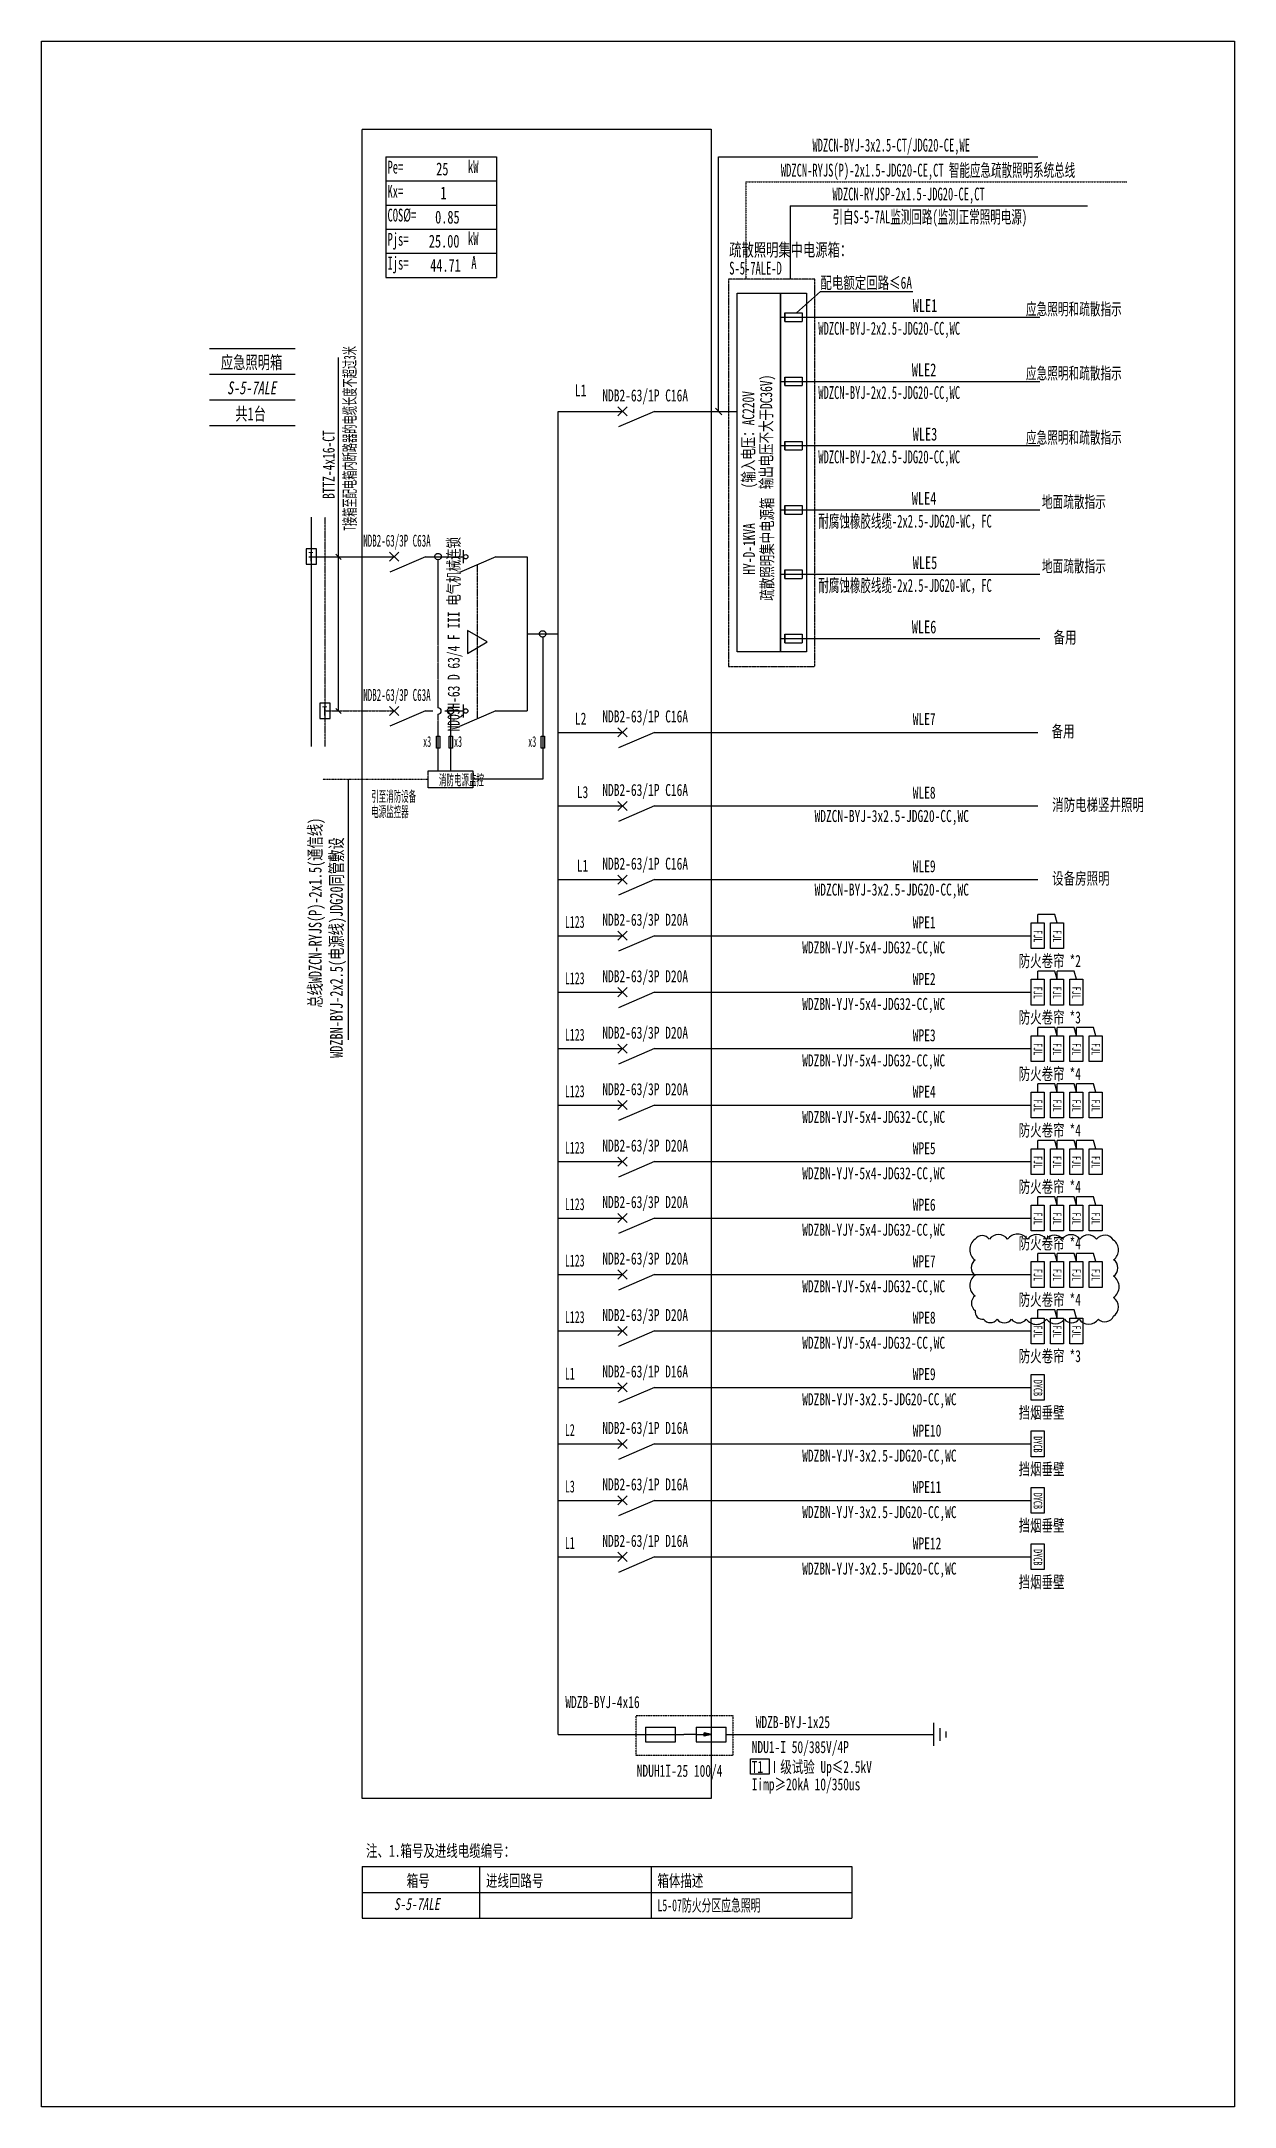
# Model space of a CAD drawing. Extents: x 246575 to 248102, y 295499 to 298143.
import ezdxf
from ezdxf.enums import TextEntityAlignment as Align

# ---------------------------------------------------------------- set-up
doc = ezdxf.new("R2010")
doc.units = 0
doc.header["$MEASUREMENT"] = 0
for name, pattern in [('_点划线L', [1.9, 1.5, -0.17, 0.06, -0.17]), ('_虚线S', [0.25, 0.125, -0.125]), ('DASH', [0.35, 0.25, -0.1]), ('DASHED', [0.75, 0.5, -0.25]), ('DASHED2', [0.375, 0.25, -0.125]), ('DIVIDE', [1.25, 0.5, -0.25, 0, -0.25, 0, -0.25])]:
    doc.linetypes.add(name, pattern=pattern)
for name, color, linetype in [('D_E_Eqpm(强电设备)', 100, 'Continuous'), ('D_E_Eqpm（强电设备）', 100, 'Continuous'), ('D_E_Text(强电文字)', 51, 'Continuous'), ('D_E_Text（强电文字）', 51, 'Continuous'), ('D_E_Wire(强电线缆)', 10, 'Continuous'), ('D_E_Wire（强电线缆）', 10, 'Continuous'), ('D_El_Wire（弱电线缆）', 10, 'Continuous'), ('D_T_TableDim（表格尺寸）', 255, 'Continuous'), ('DQ_Eqpm', 100, 'Continuous'), ('FL04GGFW_E72-配电箱系统图-塔楼部分$0$D_E_Eqpm（强电设备）', 100, 'Continuous'), ('FL09U293_E72-地下室配电箱系统图$0$D_E_Eqpm（强电设备）', 100, 'Continuous'), ('FL09U293_E72-地下室配电箱系统图$0$D_E_Text（强电文字）', 51, 'Continuous'), ('FL09U293_E72-地下室配电箱系统图$0$D_T_TableDim（表格尺寸）', 255, 'Continuous'), ('系统图', 220, 'Continuous')]:
    doc.layers.add(name, color=color, linetype=linetype)
doc.layers.add('E1-RevCloud', color=1, linetype='Continuous', plot=False)
doc.styles.add('FL09U293_E72-地下室配电箱系统图$0$FL04GGFW_E72-配电箱系统图-塔楼部分$0$电气', font='', dxfattribs={"width": 0.7})
doc.styles.add('FL09U293_E72-地下室配电箱系统图$0$FL04GGFW_E72-配电箱系统图-塔楼部分$0$电气箱', font='simhei.ttf', dxfattribs={"width": 0.8, "oblique": 10})
doc.styles.add('FL09U293_E72-地下室配电箱系统图$0$电气', font='', dxfattribs={"width": 0.7})
doc.styles.add('FL09U293_E72-地下室配电箱系统图$0$电气箱', font='simhei.ttf', dxfattribs={"width": 0.8, "oblique": 10})
doc.styles.add('HZ', font='', dxfattribs={"width": 0.7, "height": 400})
doc.styles.add('电气', font='', dxfattribs={"width": 0.7})
doc.styles.get('FL09U293_E72-地下室配电箱系统图$0$FL04GGFW_E72-配电箱系统图-塔楼部分$0$电气').set_extended_font_data('SimSun')
doc.styles.get('FL09U293_E72-地下室配电箱系统图$0$电气').set_extended_font_data('SimSun')
doc.styles.get('HZ').set_extended_font_data('SimSun')
doc.styles.get('电气').set_extended_font_data('SimSun')

msp = doc.modelspace()

# ---------------------------------------------------------------- linework, layer by layer
at = {"linetype": 'DASHED2'}
for p, q in [((247335.7, 295999.7, 0), (247459.7, 295999.7, 0)), ((247335.7, 295948.6, 0), (247335.7, 295999.7, 0)), ((247459.7, 295999.7, 0), (247459.7, 295948.6, 0)), ((247459.7, 295948.6, 0), (247335.7, 295948.6, 0))]:
    msp.add_line(p, q, dxfattribs=at)
at = {"layer": 'D_E_Eqpm(强电设备)'}
for p, q in [((247312.6, 297663.4, 0), (247324.2, 297675, 0)), ((247324.2, 297663.4, 0), (247312.6, 297675, 0)), ((247359.5, 297669.2, 0), (247313.1, 297649.3, 0)), ((247020.4, 297477.3, 0), (247032.1, 297489, 0)), ((247032.1, 297477.3, 0), (247020.4, 297489, 0)), ((247115.1, 297474.9, 0), (247115.1, 297491.4, 0)), ((247020.4, 297279.9, 0), (247032.1, 297291.5, 0)), ((247032.1, 297279.9, 0), (247020.4, 297291.5, 0)), ((247115.1, 297277.5, 0), (247115.1, 297293.9, 0)), ((247312.6, 297252.5, 0), (247324.2, 297264.1, 0)), ((247324.2, 297252.5, 0), (247312.6, 297264.1, 0)), ((247359.5, 297258.3, 0), (247313.1, 297238.4, 0)), ((247312.6, 297158.3, 0), (247324.2, 297169.9, 0)), ((247324.2, 297158.3, 0), (247312.6, 297169.9, 0)), ((247359.5, 297164.1, 0), (247313.1, 297144.2, 0)), ((247312.6, 297064.1, 0), (247324.2, 297075.7, 0)), ((247324.2, 297064.1, 0), (247312.6, 297075.7, 0)), ((247359.5, 297069.9, 0), (247313.1, 297050, 0)), ((247312.6, 296992.2, 0), (247324.2, 297003.8, 0)), ((247324.2, 296992.2, 0), (247312.6, 297003.8, 0)), ((247359.5, 296998, 0), (247313.1, 296978.1, 0)), ((247312.6, 296919.9, 0), (247324.2, 296931.6, 0)), ((247324.2, 296919.9, 0), (247312.6, 296931.6, 0)), ((247359.5, 296925.7, 0), (247313.1, 296905.8, 0)), ((247312.6, 296847.7, 0), (247324.2, 296859.3, 0)), ((247324.2, 296847.7, 0), (247312.6, 296859.3, 0)), ((247359.5, 296853.5, 0), (247313.1, 296833.6, 0)), ((247312.6, 296775.4, 0), (247324.2, 296787, 0)), ((247324.2, 296775.4, 0), (247312.6, 296787, 0)), ((247359.5, 296781.2, 0), (247313.1, 296761.3, 0)), ((247312.6, 296703.1, 0), (247324.2, 296714.7, 0)), ((247324.2, 296703.1, 0), (247312.6, 296714.7, 0)), ((247359.5, 296708.9, 0), (247313.1, 296689, 0)), ((247312.6, 296630.8, 0), (247324.2, 296642.5, 0)), ((247324.2, 296630.8, 0), (247312.6, 296642.5, 0)), ((247359.5, 296636.6, 0), (247313.1, 296616.7, 0)), ((247312.6, 296558.5, 0), (247324.2, 296570.2, 0)), ((247324.2, 296558.5, 0), (247312.6, 296570.2, 0)), ((247359.5, 296564.4, 0), (247313.1, 296544.4, 0)), ((247312.6, 296486.3, 0), (247324.2, 296497.9, 0)), ((247324.2, 296486.3, 0), (247312.6, 296497.9, 0)), ((247359.5, 296492.1, 0), (247313.1, 296472.2, 0)), ((247312.6, 296414, 0), (247324.2, 296425.6, 0)), ((247324.2, 296414, 0), (247312.6, 296425.6, 0)), ((247359.5, 296419.8, 0), (247313.1, 296399.9, 0)), ((247312.6, 296341.7, 0), (247324.2, 296353.3, 0)), ((247324.2, 296341.7, 0), (247312.6, 296353.3, 0)), ((247359.5, 296347.5, 0), (247313.1, 296327.6, 0)), ((247312.6, 296269.4, 0), (247324.2, 296281.1, 0)), ((247324.2, 296269.4, 0), (247312.6, 296281.1, 0)), ((247359.5, 296275.2, 0), (247313.1, 296255.3, 0)), ((247312.6, 296197.1, 0), (247324.2, 296208.8, 0)), ((247324.2, 296197.1, 0), (247312.6, 296208.8, 0)), ((247359.5, 296203, 0), (247313.1, 296183, 0)), ((247347.8, 295984.8, 0), (247386.4, 295984.8, 0)), ((247347.8, 295984.8, 0), (247347.8, 295966.2, 0)), ((247386.3, 295966.2, 0), (247386.3, 295984.8, 0)), ((247412.6, 295975.5, 0), (247397, 295975.5, 0)), ((247412.6, 295984.8, 0), (247451.2, 295984.8, 0)), ((247412.6, 295984.8, 0), (247412.6, 295966.2, 0)), ((247412.6, 295975.5, 0), (247432.6, 295975.5, 0)), ((247432.6, 295975.5, 0), (247422.9, 295977.5, 0)), ((247422.9, 295973.5, 0), (247422.9, 295977.5, 0)), ((247432.6, 295975.5, 0), (247422.9, 295973.5, 0)), ((247451.1, 295966.2, 0), (247451.1, 295984.8, 0)), ((247347.8, 295966.2, 0), (247386.3, 295966.2, 0)), ((247412.6, 295966.2, 0), (247451.1, 295966.2, 0))]:
    msp.add_line(p, q, dxfattribs=at)
for centre in [(247117.9, 297483.2, 0), (247117.9, 297285.7, 0)]:
    msp.add_circle(centre, 2.8, dxfattribs=at)
msp.add_solid([(247422.9, 295973.5, 0), (247432.6, 295975.5, 0), (247422.9, 295977.5, 0)], dxfattribs=at)
at = {"layer": 'D_E_Eqpm（强电设备）'}
for p, q in [((247465, 297361.4, 0), (247465, 297820.7, 0)), ((247465, 297820.7, 0), (247520.7, 297820.7, 0)), ((247520.7, 297820.7, 0), (247520.7, 297361.4, 0)), ((247156.2, 297483.2, 0), (247109.8, 297463.2, 0)), ((247145.5, 297374.1, 0), (247120.1, 297388.7, 0)), ((247120.1, 297388.7, 0), (247120.1, 297359.4, 0)), ((247120.1, 297359.4, 0), (247145.5, 297374.1, 0)), ((247520.7, 297361.4, 0), (247465, 297361.4, 0)), ((247156.2, 297285.7, 0), (247109.8, 297265.8, 0)), ((247866.1, 296981.6, 0), (247866.1, 297014.5, 0)), ((247866.1, 297014.5, 0), (247882.6, 297014.5, 0)), ((247882.6, 297014.5, 0), (247882.6, 296981.6, 0)), ((247882.6, 296981.6, 0), (247866.1, 296981.6, 0)), ((247866.1, 296909.3, 0), (247866.1, 296942.2, 0)), ((247866.1, 296942.2, 0), (247882.6, 296942.2, 0)), ((247882.6, 296942.2, 0), (247882.6, 296909.3, 0)), ((247890.8, 296909.3, 0), (247890.8, 296942.2, 0)), ((247890.8, 296942.2, 0), (247907.2, 296942.2, 0)), ((247907.2, 296942.2, 0), (247907.2, 296909.3, 0)), ((247882.6, 296909.3, 0), (247866.1, 296909.3, 0)), ((247907.2, 296909.3, 0), (247890.8, 296909.3, 0)), ((247866.1, 296837, 0), (247866.1, 296869.9, 0)), ((247866.1, 296869.9, 0), (247882.6, 296869.9, 0)), ((247882.6, 296869.9, 0), (247882.6, 296837, 0)), ((247890.8, 296837, 0), (247890.8, 296869.9, 0)), ((247890.8, 296869.9, 0), (247907.2, 296869.9, 0)), ((247907.2, 296869.9, 0), (247907.2, 296837, 0)), ((247915.5, 296837, 0), (247915.5, 296869.9, 0)), ((247915.5, 296869.9, 0), (247931.9, 296869.9, 0)), ((247931.9, 296869.9, 0), (247931.9, 296837, 0)), ((247882.6, 296837, 0), (247866.1, 296837, 0)), ((247907.2, 296837, 0), (247890.8, 296837, 0)), ((247931.9, 296837, 0), (247915.5, 296837, 0)), ((247866.1, 296764.7, 0), (247866.1, 296797.6, 0)), ((247866.1, 296797.6, 0), (247882.6, 296797.6, 0)), ((247882.6, 296797.6, 0), (247882.6, 296764.7, 0)), ((247890.8, 296764.7, 0), (247890.8, 296797.6, 0)), ((247890.8, 296797.6, 0), (247907.2, 296797.6, 0)), ((247907.2, 296797.6, 0), (247907.2, 296764.7, 0)), ((247915.5, 296764.7, 0), (247915.5, 296797.6, 0)), ((247915.5, 296797.6, 0), (247931.9, 296797.6, 0)), ((247931.9, 296797.6, 0), (247931.9, 296764.7, 0)), ((247882.6, 296764.7, 0), (247866.1, 296764.7, 0)), ((247907.2, 296764.7, 0), (247890.8, 296764.7, 0)), ((247931.9, 296764.7, 0), (247915.5, 296764.7, 0)), ((247866.1, 296692.5, 0), (247866.1, 296725.4, 0)), ((247866.1, 296725.4, 0), (247882.6, 296725.4, 0)), ((247882.6, 296725.4, 0), (247882.6, 296692.5, 0)), ((247890.8, 296692.5, 0), (247890.8, 296725.4, 0)), ((247890.8, 296725.4, 0), (247907.2, 296725.4, 0)), ((247907.2, 296725.4, 0), (247907.2, 296692.5, 0)), ((247915.5, 296692.5, 0), (247915.5, 296725.4, 0)), ((247915.5, 296725.4, 0), (247931.9, 296725.4, 0)), ((247931.9, 296725.4, 0), (247931.9, 296692.5, 0)), ((247882.6, 296692.5, 0), (247866.1, 296692.5, 0)), ((247907.2, 296692.5, 0), (247890.8, 296692.5, 0)), ((247931.9, 296692.5, 0), (247915.5, 296692.5, 0)), ((247866.1, 296620.2, 0), (247866.1, 296653.1, 0)), ((247866.1, 296653.1, 0), (247882.6, 296653.1, 0)), ((247882.6, 296653.1, 0), (247882.6, 296620.2, 0)), ((247890.8, 296620.2, 0), (247890.8, 296653.1, 0)), ((247890.8, 296653.1, 0), (247907.2, 296653.1, 0)), ((247907.2, 296653.1, 0), (247907.2, 296620.2, 0)), ((247915.5, 296620.2, 0), (247915.5, 296653.1, 0)), ((247915.5, 296653.1, 0), (247931.9, 296653.1, 0)), ((247931.9, 296653.1, 0), (247931.9, 296620.2, 0)), ((247882.6, 296620.2, 0), (247866.1, 296620.2, 0)), ((247907.2, 296620.2, 0), (247890.8, 296620.2, 0)), ((247931.9, 296620.2, 0), (247915.5, 296620.2, 0)), ((247866.1, 296547.9, 0), (247866.1, 296580.8, 0)), ((247866.1, 296580.8, 0), (247882.6, 296580.8, 0)), ((247882.6, 296580.8, 0), (247882.6, 296547.9, 0)), ((247890.8, 296547.9, 0), (247890.8, 296580.8, 0)), ((247890.8, 296580.8, 0), (247907.2, 296580.8, 0)), ((247907.2, 296580.8, 0), (247907.2, 296547.9, 0)), ((247915.5, 296547.9, 0), (247915.5, 296580.8, 0)), ((247915.5, 296580.8, 0), (247931.9, 296580.8, 0)), ((247931.9, 296580.8, 0), (247931.9, 296547.9, 0)), ((247882.6, 296547.9, 0), (247866.1, 296547.9, 0)), ((247907.2, 296547.9, 0), (247890.8, 296547.9, 0)), ((247931.9, 296547.9, 0), (247915.5, 296547.9, 0)), ((247866.1, 296475.6, 0), (247866.1, 296508.5, 0)), ((247866.1, 296508.5, 0), (247882.6, 296508.5, 0)), ((247882.6, 296508.5, 0), (247882.6, 296475.6, 0)), ((247890.8, 296475.6, 0), (247890.8, 296508.5, 0)), ((247890.8, 296508.5, 0), (247907.2, 296508.5, 0)), ((247907.2, 296508.5, 0), (247907.2, 296475.6, 0)), ((247882.6, 296475.6, 0), (247866.1, 296475.6, 0)), ((247907.2, 296475.6, 0), (247890.8, 296475.6, 0)), ((247841.4, 296403.3, 0), (247841.4, 296436.3, 0)), ((247841.4, 296436.3, 0), (247857.9, 296436.3, 0)), ((247857.9, 296436.3, 0), (247857.9, 296403.3, 0)), ((247857.9, 296403.3, 0), (247841.4, 296403.3, 0)), ((247841.4, 296331.1, 0), (247841.4, 296364, 0)), ((247841.4, 296364, 0), (247857.9, 296364, 0)), ((247857.9, 296364, 0), (247857.9, 296331.1, 0)), ((247857.9, 296331.1, 0), (247841.4, 296331.1, 0)), ((247841.4, 296258.8, 0), (247841.4, 296291.7, 0)), ((247841.4, 296291.7, 0), (247857.9, 296291.7, 0)), ((247857.9, 296291.7, 0), (247857.9, 296258.8, 0)), ((247857.9, 296258.8, 0), (247841.4, 296258.8, 0)), ((247841.4, 296186.5, 0), (247841.4, 296219.4, 0)), ((247841.4, 296219.4, 0), (247857.9, 296219.4, 0)), ((247857.9, 296219.4, 0), (247857.9, 296186.5, 0)), ((247857.9, 296186.5, 0), (247841.4, 296186.5, 0))]:
    msp.add_line(p, q, dxfattribs=at)
at = {"layer": 'D_E_Eqpm（强电设备）', "linetype": 'DASH'}
msp.add_line((247133, 297275.7, 0), (247133, 297473.2, 0), dxfattribs=at)
at = {"layer": 'D_E_Eqpm（强电设备）', "elevation": 0}
for points in [[(247857.9, 297014.5), (247857.9, 296981.6), (247841.4, 296981.6), (247841.4, 297014.5)], [(247857.9, 296942.2), (247857.9, 296909.3), (247841.4, 296909.3), (247841.4, 296942.2)], [(247857.9, 296869.9), (247857.9, 296837), (247841.4, 296837), (247841.4, 296869.9)], [(247857.9, 296797.6), (247857.9, 296764.7), (247841.4, 296764.7), (247841.4, 296797.6)], [(247857.9, 296725.4), (247857.9, 296692.5), (247841.4, 296692.5), (247841.4, 296725.4)], [(247857.9, 296653.1), (247857.9, 296620.2), (247841.4, 296620.2), (247841.4, 296653.1)], [(247857.9, 296580.8), (247857.9, 296547.9), (247841.4, 296547.9), (247841.4, 296580.8)], [(247857.9, 296508.5), (247857.9, 296475.6), (247841.4, 296475.6), (247841.4, 296508.5)]]:
    msp.add_lwpolyline(points, close=True, dxfattribs=at)
at = {"layer": 'D_E_Text(强电文字)', "color": 51}
for p, q in [((246955.3, 297285.7, 0), (246955.3, 297738.3, 0)), ((246951.8, 297486.6, 0), (246958.7, 297479.7, 0)), ((246951.8, 297289.1, 0), (246958.7, 297282.3, 0)), ((246967.7, 297198.3, 0), (246967.7, 296864.7, 0))]:
    msp.add_line(p, q, dxfattribs=at)
at = {"layer": 'D_E_Text（强电文字）'}
for p, q in [((247015.7, 297995.1, 0), (247157.2, 297995.1, 0)), ((247015.7, 297995.1, 0), (247015.7, 297840.8, 0)), ((247157.2, 297995.1, 0), (247157.2, 297840.8, 0)), ((247441.4, 297995.1, 0), (247849.9, 297995.1, 0)), ((247441.4, 297669.2, 0), (247441.4, 297995.1, 0)), ((247015.7, 297964.2, 0), (247157.2, 297964.2, 0)), ((247015.7, 297933.4, 0), (247157.2, 297933.4, 0)), ((247015.7, 297902.5, 0), (247157.2, 297902.5, 0)), ((247015.7, 297871.7, 0), (247157.2, 297871.7, 0)), ((247015.7, 297840.8, 0), (247157.2, 297840.8, 0)), ((247540.8, 297795.4, 0), (247571.9, 297822.6, 0)), ((247571.9, 297822.6, 0), (247689.8, 297822.6, 0)), ((247437.2, 297673.4, 0), (247445.6, 297665, 0)), ((247482.1, 295944.3, 0), (247505.9, 295944.3, 0)), ((247482.1, 295924.7, 0), (247482.1, 295944.3, 0)), ((247505.9, 295944.3, 0), (247505.9, 295924.7, 0)), ((247505.9, 295924.7, 0), (247482.1, 295924.7, 0))]:
    msp.add_line(p, q, dxfattribs=at)
at = {"layer": 'D_E_Wire(强电线缆)'}
for p, q in [((246920.4, 297240.4, 0), (246920.4, 297533.9, 0)), ((246917.3, 297483.2, 0), (247026.2, 297483.2, 0)), ((247066.5, 297483.2, 0), (247115.1, 297483.2, 0)), ((247156.2, 297483.2, 0), (247196.4, 297483.2, 0)), ((247066.5, 297285.7, 0), (247075.8, 297285.7, 0)), ((247091, 297285.7, 0), (247115.1, 297285.7, 0)), ((247156.2, 297285.7, 0), (247196.4, 297285.7, 0))]:
    msp.add_line(p, q, dxfattribs=at)
at = {"layer": 'D_E_Wire(强电线缆)', "linetype": 'DASH'}
for p, q in [((246938, 297240.4, 0), (246938, 297533.9, 0)), ((246938, 297285.7, 0), (247026.2, 297285.7, 0))]:
    msp.add_line(p, q, dxfattribs=at)
at = {"layer": 'D_E_Wire（强电线缆）', "color": 10}
for p, q in [((247532.9, 297932.4, 0), (247532.9, 297838.6, 0)), ((247532.9, 297932.4, 0), (247913.2, 297932.4, 0)), ((247520.7, 297789.9, 0), (247852.2, 297789.9, 0)), ((247520.7, 297707.7, 0), (247852.2, 297707.7, 0)), ((247520.7, 297625.4, 0), (247852.2, 297625.4, 0)), ((247520.7, 297543.1, 0), (247852.2, 297543.1, 0)), ((247520.7, 297460.8, 0), (247852.2, 297460.8, 0)), ((247520.7, 297378.5, 0), (247852.2, 297378.5, 0))]:
    msp.add_line(p, q, dxfattribs=at)
at = {"layer": 'D_E_Wire（强电线缆）'}
for p, q in [((247236.1, 295975.5, 0), (247236.1, 297669.2, 0)), ((247236.1, 297669.2, 0), (247318.4, 297669.2, 0)), ((247359.5, 297669.2, 0), (247465, 297669.2, 0)), ((247196.4, 297483.2, 0), (247196.4, 297285.7, 0)), ((247196.4, 297384.4, 0), (247236.1, 297384.4, 0)), ((247216.3, 297380.3, 0), (247216.3, 297198.3, 0)), ((247098.4, 297281.6, 0), (247098.4, 297209.3, 0)), ((247080.3, 297253.4, 0), (247084.7, 297253.4, 0)), ((247080.3, 297238.2, 0), (247080.3, 297253.4, 0)), ((247084.7, 297253.4, 0), (247084.7, 297238.2, 0)), ((247096.6, 297253.4, 0), (247100.9, 297253.4, 0)), ((247096.6, 297238.2, 0), (247096.6, 297253.4, 0)), ((247100.9, 297253.4, 0), (247100.9, 297238.2, 0)), ((247214.2, 297253.4, 0), (247218.6, 297253.4, 0)), ((247214.2, 297238.2, 0), (247214.2, 297253.4, 0)), ((247218.6, 297253.4, 0), (247218.6, 297238.2, 0)), ((247236.1, 297258.3, 0), (247318.4, 297258.3, 0)), ((247359.5, 297258.3, 0), (247849.9, 297258.3, 0)), ((247084.7, 297238.2, 0), (247080.3, 297238.2, 0)), ((247100.9, 297238.2, 0), (247096.6, 297238.2, 0)), ((247218.6, 297238.2, 0), (247214.2, 297238.2, 0)), ((247236.1, 297164.1, 0), (247318.4, 297164.1, 0)), ((247359.5, 297164.1, 0), (247849.9, 297164.1, 0)), ((247236.1, 297069.9, 0), (247318.4, 297069.9, 0)), ((247359.5, 297069.9, 0), (247849.9, 297069.9, 0)), ((247871.5, 297025.1, 0), (247849.6, 297025.1, 0)), ((247849.6, 297014.5, 0), (247849.6, 297025.1, 0)), ((247874.3, 297014.5, 0), (247871.5, 297025.1, 0)), ((247236.1, 296998, 0), (247318.4, 296998, 0)), ((247359.5, 296998, 0), (247841.4, 296998, 0)), ((247871.5, 296952.8, 0), (247849.6, 296952.8, 0)), ((247849.6, 296942.2, 0), (247849.6, 296952.8, 0)), ((247874.3, 296942.2, 0), (247871.5, 296952.8, 0)), ((247896.2, 296952.8, 0), (247874.3, 296952.8, 0)), ((247874.3, 296942.2, 0), (247874.3, 296952.8, 0)), ((247899, 296942.2, 0), (247896.2, 296952.8, 0)), ((247236.1, 296925.7, 0), (247318.4, 296925.7, 0)), ((247359.5, 296925.7, 0), (247841.4, 296925.7, 0)), ((247871.5, 296880.5, 0), (247849.6, 296880.5, 0)), ((247849.6, 296869.9, 0), (247849.6, 296880.5, 0)), ((247874.3, 296869.9, 0), (247871.5, 296880.5, 0)), ((247896.2, 296880.5, 0), (247874.3, 296880.5, 0)), ((247874.3, 296869.9, 0), (247874.3, 296880.5, 0)), ((247899, 296869.9, 0), (247896.2, 296880.5, 0)), ((247920.9, 296880.5, 0), (247899, 296880.5, 0)), ((247899, 296869.9, 0), (247899, 296880.5, 0)), ((247923.7, 296869.9, 0), (247920.9, 296880.5, 0)), ((247236.1, 296853.5, 0), (247318.4, 296853.5, 0)), ((247359.5, 296853.5, 0), (247841.4, 296853.5, 0)), ((247871.5, 296808.2, 0), (247849.6, 296808.2, 0)), ((247849.6, 296797.6, 0), (247849.6, 296808.2, 0)), ((247874.3, 296797.6, 0), (247871.5, 296808.2, 0)), ((247896.2, 296808.2, 0), (247874.3, 296808.2, 0)), ((247874.3, 296797.6, 0), (247874.3, 296808.2, 0)), ((247899, 296797.6, 0), (247896.2, 296808.2, 0)), ((247920.9, 296808.2, 0), (247899, 296808.2, 0)), ((247899, 296797.6, 0), (247899, 296808.2, 0)), ((247923.7, 296797.6, 0), (247920.9, 296808.2, 0)), ((247236.1, 296781.2, 0), (247318.4, 296781.2, 0)), ((247359.5, 296781.2, 0), (247841.4, 296781.2, 0)), ((247871.5, 296736, 0), (247849.6, 296736, 0)), ((247849.6, 296725.4, 0), (247849.6, 296736, 0)), ((247874.3, 296725.4, 0), (247871.5, 296736, 0)), ((247896.2, 296736, 0), (247874.3, 296736, 0)), ((247874.3, 296725.4, 0), (247874.3, 296736, 0)), ((247899, 296725.4, 0), (247896.2, 296736, 0)), ((247920.9, 296736, 0), (247899, 296736, 0)), ((247899, 296725.4, 0), (247899, 296736, 0)), ((247923.7, 296725.4, 0), (247920.9, 296736, 0)), ((247236.1, 296708.9, 0), (247318.4, 296708.9, 0)), ((247359.5, 296708.9, 0), (247841.4, 296708.9, 0)), ((247871.5, 296663.7, 0), (247849.6, 296663.7, 0)), ((247849.6, 296653.1, 0), (247849.6, 296663.7, 0)), ((247874.3, 296653.1, 0), (247871.5, 296663.7, 0)), ((247896.2, 296663.7, 0), (247874.3, 296663.7, 0)), ((247874.3, 296653.1, 0), (247874.3, 296663.7, 0)), ((247899, 296653.1, 0), (247896.2, 296663.7, 0)), ((247920.9, 296663.7, 0), (247899, 296663.7, 0)), ((247899, 296653.1, 0), (247899, 296663.7, 0)), ((247923.7, 296653.1, 0), (247920.9, 296663.7, 0)), ((247236.1, 296636.6, 0), (247318.4, 296636.6, 0)), ((247359.5, 296636.6, 0), (247841.4, 296636.6, 0)), ((247871.5, 296591.4, 0), (247849.6, 296591.4, 0)), ((247849.6, 296580.8, 0), (247849.6, 296591.4, 0)), ((247874.3, 296580.8, 0), (247871.5, 296591.4, 0)), ((247896.2, 296591.4, 0), (247874.3, 296591.4, 0)), ((247874.3, 296580.8, 0), (247874.3, 296591.4, 0)), ((247899, 296580.8, 0), (247896.2, 296591.4, 0)), ((247920.9, 296591.4, 0), (247899, 296591.4, 0)), ((247899, 296580.8, 0), (247899, 296591.4, 0)), ((247923.7, 296580.8, 0), (247920.9, 296591.4, 0)), ((247236.1, 296564.4, 0), (247318.4, 296564.4, 0)), ((247359.5, 296564.4, 0), (247841.4, 296564.4, 0)), ((247871.5, 296519.1, 0), (247849.6, 296519.1, 0)), ((247849.6, 296508.5, 0), (247849.6, 296519.1, 0)), ((247874.3, 296508.5, 0), (247871.5, 296519.1, 0)), ((247896.2, 296519.1, 0), (247874.3, 296519.1, 0)), ((247874.3, 296508.5, 0), (247874.3, 296519.1, 0)), ((247899, 296508.5, 0), (247896.2, 296519.1, 0)), ((247236.1, 296492.1, 0), (247318.4, 296492.1, 0)), ((247359.5, 296492.1, 0), (247841.4, 296492.1, 0)), ((247236.1, 296419.8, 0), (247318.4, 296419.8, 0)), ((247359.5, 296419.8, 0), (247841.4, 296419.8, 0)), ((247236.1, 296347.5, 0), (247318.4, 296347.5, 0)), ((247359.5, 296347.5, 0), (247841.4, 296347.5, 0)), ((247236.1, 296275.2, 0), (247318.4, 296275.2, 0)), ((247359.5, 296275.2, 0), (247841.4, 296275.2, 0)), ((247236.1, 296203, 0), (247318.4, 296203, 0)), ((247359.5, 296203, 0), (247841.4, 296203, 0)), ((247236.1, 295975.5, 0), (247397, 295975.5, 0)), ((247451.1, 295975.5, 0), (247716.7, 295975.5, 0)), ((247716.7, 295960.9, 0), (247716.7, 295990.2, 0)), ((247724.6, 295967.5, 0), (247724.6, 295983.5, 0)), ((247732.6, 295971.5, 0), (247732.6, 295979.5, 0))]:
    msp.add_line(p, q, dxfattribs=at)
at = {"layer": 'D_E_Wire（强电线缆）', "linetype": '_点划线L'}
for p, q in [((247082.5, 297289.8, 0), (247082.5, 297479.3, 0)), ((247082.5, 297209.3, 0), (247082.5, 297281.6, 0)), ((247070, 297209.3, 0), (247126.9, 297209.3, 0)), ((247070, 297187.4, 0), (247070, 297209.3, 0)), ((247126.9, 297187.4, 0), (247070, 297187.4, 0)), ((247126.9, 297209.3, 0), (247126.9, 297187.4, 0)), ((247216.3, 297198.3, 0), (247126.9, 297198.3, 0))]:
    msp.add_line(p, q, dxfattribs=at)
at = {"layer": 'D_E_Wire（强电线缆）', "linetype": '_虚线S'}
msp.add_line((246934.9, 297198.3, 0), (247070, 297198.3, 0), dxfattribs=at)
at = {"layer": 'D_E_Wire（强电线缆）', "linetype": '_点划线L'}
for centre in [(247082.5, 297483.4, 0), (247216.3, 297384.4, 0), (247098.4, 297285.7, 0)]:
    msp.add_circle(centre, 4.11, dxfattribs=at)
at = {"layer": 'D_E_Wire（强电线缆）'}
msp.add_arc((247082.5, 297285.7, 0), 4.11, 270, 90, dxfattribs=at)
at = {"layer": 'D_El_Wire（弱电线缆）', "color": 200, "linetype": 'DIVIDE'}
for q in [(247963.6, 297962.9, 0), (247476, 297838.6, 0)]:
    msp.add_line((247476, 297962.9, 0), q, dxfattribs=at)
at = {"layer": 'D_T_TableDim（表格尺寸）', "linetype": 'DASHED'}
for p, q in [((246985.2, 295893.6, 0), (246985.2, 298030.5, 0)), ((246985.2, 298030.5, 0), (247431.9, 298030.5, 0)), ((247431.9, 298030.5, 0), (247431.9, 295893.6, 0)), ((247431.9, 295893.6, 0), (246985.2, 295893.6, 0))]:
    msp.add_line(p, q, dxfattribs=at)
at = {"layer": 'D_T_TableDim（表格尺寸）', "linetype": 'DASH'}
for p, q in [((247564.6, 297838.6, 0), (247454, 297838.6, 0)), ((247454, 297838.6, 0), (247454, 297342.6, 0)), ((247564.6, 297342.6, 0), (247564.6, 297838.6, 0)), ((247454, 297342.6, 0), (247564.6, 297342.6, 0))]:
    msp.add_line(p, q, dxfattribs=at)
at = {"layer": 'DQ_Eqpm'}
for p, q in [((246927, 297493.2, 0), (246913.9, 297493.2, 0)), ((246913.9, 297493.2, 0), (246913.9, 297473.5, 0)), ((246927, 297473.5, 0), (246927, 297493.2, 0)), ((246913.9, 297473.5, 0), (246927, 297473.5, 0)), ((246944.6, 297295.8, 0), (246931.4, 297295.8, 0)), ((246931.4, 297295.8, 0), (246931.4, 297276, 0)), ((246944.6, 297276, 0), (246944.6, 297295.8, 0)), ((246931.4, 297276, 0), (246944.6, 297276, 0))]:
    msp.add_line(p, q, dxfattribs=at)
at = {"layer": 'E1-RevCloud'}
for centre, radius, start, end in [((247778.9, 296596.1, 0), 16.3, 125, 235), ((247778.6, 296603.1, 0), 11, 35, 145), ((247799.4, 296601.2, 0), 14.3, 35, 145), ((247823.8, 296600.5, 0), 15.5, 35, 145), ((247848.5, 296601, 0), 14.6, 35, 145), ((247870.7, 296602.2, 0), 12.5, 35, 145), ((247892.2, 296601.6, 0), 13.7, 35, 145), ((247914.1, 296601.9, 0), 13, 35, 145), ((247935.3, 296601.3, 0), 13.3, 32.3331, 142.3331), ((247937.8, 296595.8, 0), 15.3, 305, 55), ((247776.4, 296573, 0), 11.9, 125, 235), ((247939.2, 296572.7, 0), 12.9, 305, 55), ((247778.8, 296550.2, 0), 16.1, 125, 235), ((247937, 296548.5, 0), 16.7, 305, 55), ((247776.1, 296527.6, 0), 11.4, 125, 235), ((247938.2, 296522.9, 0), 14.6, 305, 55), ((247778.8, 296516.5, 0), 9.44, 169.4068, 279.4068), ((247789, 296513.2, 0), 10.5, 215, 325), ((247806.8, 296513.7, 0), 11.3, 215, 325), ((247825.4, 296513.8, 0), 11.5, 215, 325), ((247847.9, 296516.4, 0), 15.9, 215, 325), ((247872.4, 296515.2, 0), 14, 215, 325), ((247893.1, 296513.7, 0), 11.3, 215, 325), ((247914.8, 296515.9, 0), 15.1, 215, 325), ((247935.5, 296515.9, 0), 12.1, 226.0411, 336.0411)]:
    msp.add_arc(centre, radius, start, end, dxfattribs=at)
at = {"layer": 'FL04GGFW_E72-配电箱系统图-塔楼部分$0$D_E_Eqpm（强电设备）'}
for p, q in [((247520.7, 297361.4, 0), (247520.7, 297820.7, 0)), ((247520.7, 297820.7, 0), (247553.6, 297820.7, 0)), ((247553.6, 297820.7, 0), (247553.6, 297361.4, 0)), ((247526.2, 297795.4, 0), (247548.2, 297795.4, 0)), ((247526.2, 297795.4, 0), (247526.2, 297795.4, 0)), ((247526.2, 297795.4, 0), (247526.2, 297784.5, 0)), ((247526.2, 297784.5, 0), (247526.2, 297795.4, 0)), ((247548.2, 297795.4, 0), (247548.2, 297784.5, 0)), ((247526.2, 297784.5, 0), (247548.2, 297784.5, 0)), ((247526.2, 297784.5, 0), (247526.2, 297784.5, 0)), ((247526.2, 297713.1, 0), (247548.2, 297713.1, 0)), ((247526.2, 297713.1, 0), (247526.2, 297713.1, 0)), ((247526.2, 297713.1, 0), (247526.2, 297702.2, 0)), ((247526.2, 297702.2, 0), (247526.2, 297713.1, 0)), ((247526.2, 297702.2, 0), (247548.2, 297702.2, 0)), ((247526.2, 297702.2, 0), (247526.2, 297702.2, 0)), ((247548.2, 297713.1, 0), (247548.2, 297702.2, 0)), ((247526.2, 297630.9, 0), (247548.2, 297630.9, 0)), ((247526.2, 297630.9, 0), (247526.2, 297630.9, 0)), ((247526.2, 297630.9, 0), (247526.2, 297619.9, 0)), ((247526.2, 297619.9, 0), (247526.2, 297630.9, 0)), ((247526.2, 297619.9, 0), (247548.2, 297619.9, 0)), ((247526.2, 297619.9, 0), (247526.2, 297619.9, 0)), ((247548.2, 297630.9, 0), (247548.2, 297619.9, 0)), ((247526.2, 297548.6, 0), (247548.2, 297548.6, 0)), ((247526.2, 297548.6, 0), (247526.2, 297548.6, 0)), ((247526.2, 297548.6, 0), (247526.2, 297537.6, 0)), ((247526.2, 297537.6, 0), (247526.2, 297548.6, 0)), ((247526.2, 297537.6, 0), (247548.2, 297537.6, 0)), ((247526.2, 297537.6, 0), (247526.2, 297537.6, 0)), ((247548.2, 297548.6, 0), (247548.2, 297537.6, 0)), ((247526.2, 297466.3, 0), (247548.2, 297466.3, 0)), ((247526.2, 297466.3, 0), (247526.2, 297466.3, 0)), ((247526.2, 297466.3, 0), (247526.2, 297455.3, 0)), ((247526.2, 297455.3, 0), (247526.2, 297466.3, 0)), ((247526.2, 297455.3, 0), (247548.2, 297455.3, 0)), ((247526.2, 297455.3, 0), (247526.2, 297455.3, 0)), ((247548.2, 297466.3, 0), (247548.2, 297455.3, 0)), ((247526.2, 297384, 0), (247548.2, 297384, 0)), ((247526.2, 297384, 0), (247526.2, 297384, 0)), ((247526.2, 297384, 0), (247526.2, 297373.1, 0)), ((247526.2, 297373.1, 0), (247526.2, 297384, 0)), ((247526.2, 297373.1, 0), (247548.2, 297373.1, 0)), ((247526.2, 297373.1, 0), (247526.2, 297373.1, 0)), ((247548.2, 297384, 0), (247548.2, 297373.1, 0)), ((247553.6, 297361.4, 0), (247520.7, 297361.4, 0))]:
    msp.add_line(p, q, dxfattribs=at)
at = {"layer": 'FL09U293_E72-地下室配电箱系统图$0$D_E_Eqpm（强电设备）'}
for p, q in [((247066.5, 297483.2, 0), (247020.9, 297463.6, 0)), ((247066.5, 297285.7, 0), (247020.9, 297266.1, 0))]:
    msp.add_line(p, q, dxfattribs=at)
at = {"layer": 'FL09U293_E72-地下室配电箱系统图$0$D_T_TableDim（表格尺寸）'}
for p, q in [((246790.1, 297749.9, 0), (246899.8, 297749.9, 0)), ((246790.1, 297717, 0), (246899.8, 297717, 0)), ((246790.1, 297684.1, 0), (246899.8, 297684.1, 0)), ((246790.1, 297651.2, 0), (246899.8, 297651.2, 0))]:
    msp.add_line(p, q, dxfattribs=at)
at = {"layer": 'FL09U293_E72-地下室配电箱系统图$0$D_T_TableDim（表格尺寸）', "ltscale": 3.5}
for p, q in [((246985.3, 295806.3, 0), (247611.9, 295806.3, 0)), ((246985.3, 295806.3, 0), (246985.3, 295740.5, 0)), ((247135.5, 295806.3, 0), (247135.5, 295740.5, 0)), ((247355.2, 295806.3, 0), (247355.2, 295740.5, 0)), ((247611.9, 295806.3, 0), (247611.9, 295740.5, 0)), ((246985.3, 295773.4, 0), (247611.9, 295773.4, 0)), ((246985.3, 295773.4, 0), (247611.9, 295773.4, 0)), ((246985.3, 295740.5, 0), (247611.9, 295740.5, 0))]:
    msp.add_line(p, q, dxfattribs=at)
at = {"layer": '系统图', "ltscale": 9973.992009}
msp.add_lwpolyline([(246575, 298143), (248101.5, 298143), (248101.5, 295499), (246575, 295499)], close=True, dxfattribs=at)

# ---------------------------------------------------------------- texts
at = {"layer": 'D_E_Eqpm（强电设备）', "color": 51, "style": '电气', "width": 0.7}
for s, p in [('FJL', (247849.8, 296997.3, 0)), ('FJL', (247874.4, 296997.3, 0)), ('FJL', (247849.8, 296925, 0)), ('FJL', (247874.4, 296925, 0)), ('FJL', (247899.1, 296925, 0)), ('FJL', (247849.8, 296852.8, 0)), ('FJL', (247874.4, 296852.8, 0)), ('FJL', (247899.1, 296852.8, 0)), ('FJL', (247923.8, 296852.8, 0)), ('FJL', (247849.8, 296780.5, 0)), ('FJL', (247874.4, 296780.5, 0)), ('FJL', (247899.1, 296780.5, 0)), ('FJL', (247923.8, 296780.5, 0)), ('FJL', (247849.8, 296708.2, 0)), ('FJL', (247874.4, 296708.2, 0)), ('FJL', (247899.1, 296708.2, 0)), ('FJL', (247923.8, 296708.2, 0)), ('FJL', (247849.8, 296635.9, 0)), ('FJL', (247874.4, 296635.9, 0)), ('FJL', (247899.1, 296635.9, 0)), ('FJL', (247923.8, 296635.9, 0)), ('FJL', (247849.8, 296563.7, 0)), ('FJL', (247874.4, 296563.7, 0)), ('FJL', (247899.1, 296563.7, 0)), ('FJL', (247923.8, 296563.7, 0)), ('FJL', (247849.8, 296491.4, 0)), ('FJL', (247874.4, 296491.4, 0)), ('FJL', (247899.1, 296491.4, 0)), ('DYCB', (247849.8, 296419.1, 0)), ('DYCB', (247849.8, 296346.8, 0)), ('DYCB', (247849.8, 296274.5, 0)), ('DYCB', (247849.8, 296202.3, 0))]:
    msp.add_text(s, height=10.97, rotation=270, dxfattribs=at).set_placement(p, align=Align.MIDDLE)
at = {"layer": 'D_E_Text(强电文字)', "color": 51, "style": '电气'}
for s, height, width, p in [('疏散照明集中电源箱：', 16.46, 0.7, (247455, 297867.8, 0)), ('L1', 15.36, 0.7, (247257.6, 297688.5, 0)), ('NDB2-63/1P C16A', 15.359, 0.7, (247292.6, 297682, 0)), ('备用', 15.36, 0.7, (247869.8, 297372.3, 0)), ('L2', 15.36, 0.7, (247257.6, 297268.3, 0)), ('NDB2-63/1P C16A', 15.359, 0.7, (247292.6, 297271.1, 0)), ('WLE7', 15.36, 0.7, (247689.7, 297267.8, 0)), ('备用', 15.36, 0.7, (247867.4, 297252.1, 0)), ('L3', 15.36, 0.7, (247260, 297174.2, 0)), ('NDB2-63/1P C16A', 15.359, 0.7, (247292.6, 297176.9, 0)), ('WLE8', 15.36, 0.7, (247689.7, 297173.5, 0)), ('WDZCN-BYJ-3x2.5-JDG20-CC,WC ', 15.359, 0.7, (247564.1, 297143.6, 0)), ('消防电梯竖井照明', 15.36, 0.7, (247868.1, 297157.9, 0)), ('L1', 15.36, 0.7, (247260, 297080, 0)), ('NDB2-63/1P C16A', 15.359, 0.7, (247292.6, 297082.6, 0)), ('WLE9', 15.36, 0.7, (247689.7, 297079.3, 0)), ('设备房照明', 15.36, 0.7, (247868.1, 297063.7, 0)), ('WDZCN-BYJ-3x2.5-JDG20-CC,WC ', 15.359, 0.7, (247564.1, 297049.4, 0)), ('NDB2-63/3P D20A', 15.359, 0.7, (247292.6, 297010.8, 0)), ('L123', 15.36, 0.6, (247244.8, 297008.1, 0)), ('WPE1', 15.36, 0.7, (247689.7, 297007.4, 0)), ('WDZBN-YJY-5x4-JDG32-CC,WC ', 15.359, 0.7, (247548.3, 296975.3, 0)), ('防火卷帘', 15.36, 0.7, (247825.2, 296958.1, 0)), ('*2', 15.36, 0.7, (247890.2, 296958.1, 0)), ('L123', 15.36, 0.6, (247244.8, 296935.9, 0)), ('NDB2-63/3P D20A', 15.359, 0.7, (247292.6, 296938.5, 0)), ('WPE2', 15.36, 0.7, (247689.7, 296935.1, 0)), ('WDZBN-YJY-5x4-JDG32-CC,WC ', 15.359, 0.7, (247548.3, 296903, 0)), ('防火卷帘', 15.36, 0.7, (247825.2, 296885.8, 0)), ('*3', 15.36, 0.7, (247890.2, 296885.8, 0)), ('L123', 15.36, 0.6, (247244.8, 296863.6, 0)), ('NDB2-63/3P D20A', 15.359, 0.7, (247292.6, 296866.2, 0)), ('WPE3', 15.36, 0.7, (247689.7, 296862.9, 0)), ('WDZBN-YJY-5x4-JDG32-CC,WC ', 15.359, 0.7, (247548.3, 296830.7, 0)), ('防火卷帘', 15.36, 0.7, (247825.2, 296813.5, 0)), ('*4', 15.36, 0.7, (247890.2, 296813.5, 0)), ('L123', 15.36, 0.6, (247244.8, 296791.3, 0)), ('NDB2-63/3P D20A', 15.359, 0.7, (247292.6, 296793.9, 0)), ('WPE4', 15.36, 0.7, (247689.7, 296790.6, 0)), ('WDZBN-YJY-5x4-JDG32-CC,WC ', 15.359, 0.7, (247548.3, 296758.4, 0)), ('NDB2-63/3P D20A', 15.359, 0.7, (247292.6, 296721.7, 0)), ('防火卷帘', 15.36, 0.7, (247825.2, 296741.3, 0)), ('*4', 15.36, 0.7, (247890.2, 296741.3, 0)), ('L123', 15.36, 0.6, (247244.8, 296719, 0)), ('WPE5', 15.36, 0.7, (247689.7, 296718.3, 0)), ('WDZBN-YJY-5x4-JDG32-CC,WC ', 15.359, 0.7, (247548.3, 296686.2, 0)), ('防火卷帘', 15.36, 0.7, (247825.2, 296669, 0)), ('*4', 15.36, 0.7, (247890.2, 296669, 0)), ('L123', 15.36, 0.6, (247244.8, 296646.7, 0)), ('NDB2-63/3P D20A', 15.359, 0.7, (247292.6, 296649.4, 0)), ('WPE6', 15.36, 0.7, (247689.7, 296646, 0)), ('WDZBN-YJY-5x4-JDG32-CC,WC ', 15.359, 0.7, (247548.3, 296613.9, 0)), ('防火卷帘', 15.36, 0.7, (247825.2, 296596.7, 0)), ('*4', 15.36, 0.7, (247890.2, 296596.7, 0)), ('L123', 15.36, 0.6, (247244.8, 296574.5, 0)), ('NDB2-63/3P D20A', 15.359, 0.7, (247292.6, 296577.1, 0)), ('WPE7', 15.36, 0.7, (247689.7, 296573.7, 0)), ('WDZBN-YJY-5x4-JDG32-CC,WC ', 15.359, 0.7, (247548.3, 296541.6, 0)), ('防火卷帘', 15.36, 0.7, (247825.2, 296524.4, 0)), ('*4', 15.36, 0.7, (247890.2, 296524.4, 0)), ('L123', 15.36, 0.6, (247244.8, 296502.2, 0)), ('NDB2-63/3P D20A', 15.359, 0.7, (247292.6, 296504.8, 0)), ('WPE8', 15.36, 0.7, (247689.7, 296501.5, 0)), ('WDZBN-YJY-5x4-JDG32-CC,WC ', 15.359, 0.7, (247548.3, 296469.3, 0)), ('NDB2-63/1P D16A', 15.359, 0.7, (247292.6, 296432.5, 0)), ('防火卷帘', 15.36, 0.7, (247825.2, 296452.2, 0)), ('*3', 15.36, 0.7, (247890.2, 296452.2, 0)), ('L1', 15.36, 0.6, (247244.8, 296429.9, 0)), ('WPE9', 15.36, 0.7, (247689.7, 296429.2, 0)), ('WDZBN-YJY-3x2.5-JDG20-CC,WC ', 15.359, 0.7, (247548.3, 296397, 0)), ('挡烟垂壁', 15.36, 0.7, (247825.2, 296379.9, 0)), ('L2', 15.36, 0.6, (247244.8, 296357.6, 0)), ('NDB2-63/1P D16A', 15.359, 0.7, (247292.6, 296360.3, 0)), ('WPE10', 15.36, 0.7, (247689.7, 296356.9, 0)), ('WDZBN-YJY-3x2.5-JDG20-CC,WC ', 15.359, 0.7, (247548.3, 296324.8, 0)), ('挡烟垂壁', 15.36, 0.7, (247825.2, 296307.6, 0)), ('L3', 15.36, 0.6, (247244.8, 296285.3, 0)), ('NDB2-63/1P D16A', 15.359, 0.7, (247292.6, 296288, 0)), ('WPE11', 15.36, 0.7, (247689.7, 296284.6, 0)), ('WDZBN-YJY-3x2.5-JDG20-CC,WC ', 15.359, 0.7, (247548.3, 296252.5, 0)), ('挡烟垂壁', 15.36, 0.7, (247825.2, 296235.3, 0)), ('L1', 15.36, 0.6, (247244.8, 296213.1, 0)), ('NDB2-63/1P D16A', 15.359, 0.7, (247292.6, 296215.7, 0)), ('WPE12', 15.36, 0.7, (247689.7, 296212.4, 0)), ('WDZBN-YJY-3x2.5-JDG20-CC,WC ', 15.359, 0.7, (247548.3, 296180.2, 0)), ('挡烟垂壁', 15.36, 0.7, (247825.2, 296163, 0))]:
    msp.add_text(s, height=height, dxfattribs=dict(at, width=width)).set_placement(p)
at = {"layer": 'D_E_Text(强电文字)', "color": 51, "style": '电气', "width": 0.65}
for s, p in [('应急照明和疏散指示', (247895.8, 297800.6, 0)), ('应急照明和疏散指示', (247895.8, 297718.4, 0)), ('应急照明和疏散指示', (247895.8, 297636.1, 0)), ('地面疏散指示', (247895.8, 297553.8, 0)), ('地面疏散指示', (247895.8, 297471.5, 0))]:
    msp.add_text(s, height=15.36, dxfattribs=at).set_placement(p, align=Align.MIDDLE)
at = {"layer": 'D_E_Text(强电文字)', "style": 'FL09U293_E72-地下室配电箱系统图$0$FL04GGFW_E72-配电箱系统图-塔楼部分$0$电气', "width": 0.7}
for s, p in [('应急照明箱', (246843.9, 297732.3, 0)), ('共1台', (246842.7, 297666.5, 0))]:
    msp.add_text(s, height=16.46, dxfattribs=at).set_placement(p, align=Align.MIDDLE)
at = {"layer": 'D_E_Text(强电文字)', "color": 51, "style": '电气'}
for s, width, p in [('T接箱至配电箱内断路器的电缆长度不超过3米', 0.55, (246977.1, 297516.7, 0)), ('BTTZ-4x16-CT', 0.7, (246950.1, 297557.2, 0))]:
    msp.add_text(s, height=15.359, rotation=90, dxfattribs=dict(at, width=width)).set_placement(p)
at = {"layer": 'D_E_Text(强电文字)', "style": 'FL09U293_E72-地下室配电箱系统图$0$FL04GGFW_E72-配电箱系统图-塔楼部分$0$电气箱', "oblique": 10, "width": 0.7}
msp.add_text('S-5-7ALE', height=16.46, dxfattribs=at).set_placement((246843.9, 297699.4, 0), align=Align.MIDDLE)
at = {"layer": 'D_E_Text(强电文字)', "style": '电气', "width": 0.7}
for s, p in [('WDZB-BYJ-4x16', (247245.3, 296009.3, 0)), ('WDZB-BYJ-1x25', (247488.8, 295983.7, 0)), ('T1 Ⅰ级试验 Up≤2.5kV ', (247483.7, 295926.3, 0)), ('Iimp≥20kA 10/350us', (247483.7, 295904, 0))]:
    msp.add_text(s, height=15.359, dxfattribs=at).set_placement(p)
at = {"layer": 'D_E_Text(强电文字)', "color": 51, "true_color": 0xffff7f, "style": '电气', "width": 0.7}
msp.add_text('NDU1-I 50/385V/4P', height=15.359, dxfattribs=at).set_placement((247483.7, 295951.7, 0))
at = {"layer": 'D_E_Text（强电文字）', "style": '电气'}
for s, height, width, p in [('WDZCN-BYJ-3x2.5-CT/JDG20-CE,WE', 16.456, 0.6, (247561.4, 298001.9, 0)), ('25', 16.46, 0.7, (247080.1, 297971.4, 0)), ('1', 16.5, 0.7, (247085.5, 297940.6, 0)), (' 0.85', 16.46, 0.7, (247070.9, 297909.7, 0)), ('WLE1', 16.46, 0.7, (247689.7, 297796.5, 0)), ('WDZCN-BYJ-2x2.5-JDG20-CC,WC', 16.456, 0.6, (247568.9, 297767.3, 0)), ('WLE2', 16.46, 0.7, (247688.5, 297714.2, 0)), ('WDZCN-BYJ-2x2.5-JDG20-CC,WC', 16.456, 0.6, (247568.9, 297685.1, 0)), ('WLE3', 16.46, 0.7, (247689.7, 297631.9, 0)), ('WDZCN-BYJ-2x2.5-JDG20-CC,WC', 16.456, 0.6, (247568.9, 297602.8, 0)), ('WLE4', 16.46, 0.7, (247688.5, 297549.7, 0)), ('耐腐蚀橡胶线缆-2x2.5-JDG20-WC，FC', 16.456, 0.6, (247568.9, 297520.5, 0)), ('WLE5', 16.46, 0.7, (247689.7, 297467.4, 0)), ('耐腐蚀橡胶线缆-2x2.5-JDG20-WC，FC', 16.456, 0.6, (247568.9, 297438.2, 0)), ('WLE6', 16.46, 0.7, (247688.5, 297385.1, 0))]:
    msp.add_text(s, height=height, dxfattribs=dict(at, width=width)).set_placement(p)
at = {"layer": 'D_E_Text（强电文字）', "linetype": 'Continuous', "style": '电气', "width": 0.6}
for s, height, p in [('Pe=', 16.46, (247017.8, 297973.7, 0)), ('kW', 16.46, (247120.8, 297974.3, 0)), ('Kx=', 16.46, (247017.8, 297942.7, 0)), ('COS%%C=', 16.46, (247017.8, 297912.3, 0)), ('kW', 16.46, (247120.8, 297882.4, 0)), ('Pjs=', 16.46, (247017.8, 297881.3, 0)), ('Ijs=', 16.46, (247017.8, 297850.8, 0)), ('A', 16.5, (247125, 297851.5, 0))]:
    msp.add_text(s, height=height, dxfattribs=at).set_placement(p)
at = {"layer": 'D_E_Text（强电文字）', "color": 51, "style": '电气', "width": 0.6}
for s, height, p in [('WDZCN-RYJS(P)-2x1.5-JDG20-CE,CT 智能应急疏散照明系统总线', 16.456, (247521, 297969.8, 0)), ('WDZCN-RYJSP-2x1.5-JDG20-CE,CT', 16.456, (247587, 297939.3, 0)), ('引自S-5-7AL监测回路(监测正常照明电源)', 16.456, (247587, 297910, 0)), ('S-5-7ALE-D', 16.46, (247455, 297844.4, 0))]:
    msp.add_text(s, height=height, dxfattribs=at).set_placement(p)
at = {"layer": 'D_E_Text（强电文字）', "color": 6, "style": '电气', "width": 0.7}
for s, p in [('25.00', (247070.7, 297878.9, 0)), ('44.71', (247072.4, 297848, 0))]:
    msp.add_text(s, height=16.46, dxfattribs=at).set_placement(p)
at = {"layer": 'D_E_Text（强电文字）', "style": '电气'}
for s, height, width, p in [('配电额定回路≤6A', 15.36, 0.7, (247630.2, 297834.2, 0)), ('NDB2-63/3P C63A', 15.359, 0.55, (247029.9, 297502.5, 0)), ('NDB2-63/3P C63A', 15.359, 0.55, (247029.9, 297305, 0))]:
    msp.add_text(s, height=height, dxfattribs=dict(at, width=width)).set_placement(p, align=Align.MIDDLE)
at = {"layer": 'D_E_Text（强电文字）', "color": 51, "style": '电气', "width": 0.7}
for s, height, p in [('(输入电压：AC220V', 15.359, (247480.2, 297633, 0)), ('输出电压不大于DC36V)', 15.359, (247503.1, 297642.9, 0)), ('疏散照明集中电源箱', 15.36, (247503.1, 297493, 0)), ('HY-D-1KVA', 15.36, (247480.2, 297493.2, 0))]:
    msp.add_text(s, height=height, rotation=90, dxfattribs=at).set_placement(p, align=Align.MIDDLE)
at = {"layer": 'D_E_Text（强电文字）', "style": '电气', "width": 0.7}
msp.add_text('NDQ3H-63 D 63/4 F III 电气机械连锁', height=15.359, rotation=90, dxfattribs=at).set_placement((247103.2, 297384, 0), align=Align.MIDDLE)
for s, p in [('总线WDZCN-RYJS(P)-2x1.5(通信线)', (246933.5, 296905.8, 0)), ('WDZBN-BYJ-2x2.5(电源线)JDG20同管敷设', (246960.6, 296841.6, 0))]:
    msp.add_text(s, height=16.456, rotation=90, dxfattribs=at).set_placement(p)
at = {"layer": 'D_E_Text（强电文字）', "color": 51, "true_color": 0xffff7f, "style": '电气', "width": 0.7}
msp.add_text('NDUH1I-25 100/4', height=15.359, dxfattribs=at).set_placement((247336.6, 295921.3, 0))
at = {"layer": 'D_E_Wire（强电线缆）', "color": 51, "linetype": 'Continuous', "style": 'HZ', "width": 0.5}
for s, p in [('x3', (247063.4, 297239.8, 0)), ('x3', (247102.9, 297239.8, 0)), ('x3', (247197.8, 297239.8, 0)), ('消防电源监控', (247083.6, 297190.6, 0)), ('引至消防设备', (246996.9, 297169.6, 0)), ('电源监控器', (246996.9, 297150, 0))]:
    msp.add_text(s, height=13.71, dxfattribs=at).set_placement(p)
at = {"layer": 'DQ_Eqpm', "color": 51, "style": '电气', "width": 0.8}
for p in [(246916.4, 297477.2, 0), (246934, 297279.7, 0)]:
    msp.add_text('T', height=12.1, dxfattribs=at).set_placement(p)
at = {"layer": 'FL09U293_E72-地下室配电箱系统图$0$D_E_Text（强电文字）', "style": 'FL09U293_E72-地下室配电箱系统图$0$电气'}
for s, height, width, p in [('注、1.箱号及进线电缆编号：', 15.359, 0.7, (246990.4, 295818.9, 0)), ('箱号', 15.36, 0.7, (247042.4, 295780.6, 0)), ('进线回路号', 15.36, 0.7, (247143.8, 295780.6, 0)), ('箱体描述', 15.36, 0.7, (247363.1, 295780.6, 0)), ('L5-07防火分区应急照明', 15.359, 0.6, (247363.1, 295749.1, 0))]:
    msp.add_text(s, height=height, dxfattribs=dict(at, width=width)).set_placement(p)
at = {"layer": 'FL09U293_E72-地下室配电箱系统图$0$D_E_Text（强电文字）', "style": 'FL09U293_E72-地下室配电箱系统图$0$电气箱', "oblique": 10, "width": 0.7}
msp.add_text('S-5-7ALE', height=15.36, dxfattribs=at).set_placement((247055.3, 295758.4, 0), align=Align.MIDDLE)

doc.saveas('drawing.dxf')
